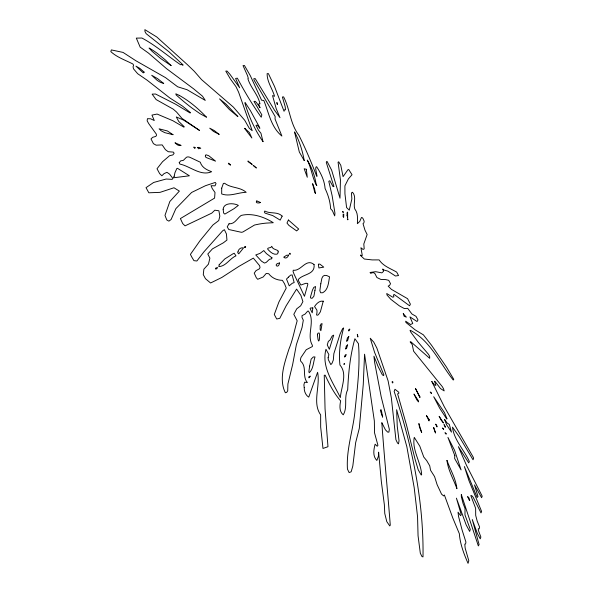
<?xml version="1.0" encoding="UTF-8"?>
<svg xmlns="http://www.w3.org/2000/svg" width="593" height="593" viewBox="0 0 593 593"><rect width="100%" height="100%" fill="white"/><g stroke="black" fill="none" stroke-linecap="round" stroke-linejoin="round"><path stroke-width="0.89" d="M328.114 357.727L328.344 359.699L330.85 364.628L332.028 363.272L333.31 360.055L333.852 353.665L340.078 334.029L342.598 328.655L343.636 327.951C340.33 339.952 338.61 352.694 339.937 365.029C347.809 373.916 341.138 387.281 340.345 397.599C333.118 382.426 321.287 367.023 325.965 349.284L328.885 354.584L328.114 357.727M343.273 215.378L343.028 216.475L343.658 217.357L343.777 214.206L343.102 214.162L343.273 215.378M304.239 387.592C303.987 391.024 305.714 395.405 308.753 397.125L317.596 372.308C320.494 385.976 312.037 402.795 320.65 414.863L320.672 427.049L322.977 448.441L327.981 446.707L325.053 408.881L324.252 375.302L325.127 375.124C329.404 384.19 333.963 393.315 340.664 400.92C339.663 405.479 339.159 411.594 343.236 414.826C347.898 407.191 343.644 397.666 347.691 389.653C348.476 372.5 350.181 355.311 354.888 338.751L358.461 343.718C360.336 366.889 357.053 389.964 354.792 412.973C352.657 431.734 346.201 449.991 347.454 469.122L349.144 472.591L351.16 471.791L352.813 466.039L355.652 442.675L359.306 428.302L363.264 384.449L364.562 354.199L374.346 420.948L374.539 432.86L377.934 445.343L377.2 446.247L375.124 444.187C373.731 449.383 372.463 456.195 376.859 460.45L378.534 455.884L378.616 452.162L381.336 481.56L384.368 504.828L384.761 513.456L386.792 521.64L389.757 525.924L390.268 525.131C387.644 490.982 384.242 456.855 381.818 422.646L385.428 429.821L387.659 432.089L388.882 432.141L389.356 429.362L381.195 396.813L374.598 362.219L373.938 356.208L378.089 366.496L382.292 374.754L383.463 375.591L383.908 375.028L374.576 352.294L370.247 338.262L373.768 342.139L376.874 348.084L388.096 380.832L391.365 397.977L395.924 439.717L397.458 442.956L398.496 443.86L399.037 440.703L397.243 426.271L396.635 409.711L406.85 446.722L414.196 487.661L417.546 516.555L418.058 535.738L420.318 553.239L421.971 556.545L423.002 556.901C423.869 500.892 411.861 444.587 394.16 391.454L394.982 389.29L398.592 392.092L398.933 393.092L397.621 393.885L406.583 425.351L415.011 459.019L418.221 469.812L421.245 475.067L421.653 474.459C420.845 462.066 411.801 449.879 414.262 437.367L419.777 446.136L423.765 457.033L426.73 460.672L429.732 465.816L430.54 470.219L434.58 476.602L437.123 484.681L441.563 494.162L443.616 495.911L444.387 494.999L452.793 517.993L459.345 533.715C460.086 543.914 463.934 553.995 468.04 563.35L468.804 560.756L465.149 548.08L464.808 544.144L465.579 544.003L465.913 542.061L462.036 529.816L458.515 516.333L458.033 512.159L460.598 515.673L461.25 514.754L456.41 498.15L466.18 524.916L469.671 531.432L470.271 529.401L464.971 514.88L465.038 508.505L463.081 503.487L461.347 496.689L461.317 494.547L478.336 545.916L479.092 544.544L472.273 519.535L477.417 533.641L480.256 538.822L480.864 537.013L478.336 530.275L478.299 528.659L479.166 528.874L479.596 527.081L477.157 521.002L475.697 515.428L475.638 508.349L470.82 495.533L471.731 495.629L473.125 497.179L480.99 512.915L481.62 511.485L468.93 480.582L464.371 466.558L477.157 497.475L478.002 496.593L474.504 484.918L481.612 497.727L482.191 496.171L466.513 465.379L458.374 446.662L468.722 462.881L469.337 461.517C464.178 449.894 454.06 440.236 452.466 427.093L459.338 436.826L473.021 459.775L473.607 458.352L473.251 457.225L444.298 406.768L431.741 381.388L434.402 384.953L435.885 385.383L434.476 381.18L435.18 381.655L440.51 388.585L444.172 390.891L443.512 388.786L442.326 386.695L413.595 351.175L412.254 344.644L410.141 341.879L410.786 341.746L429.703 358.32L429.651 356.393L428.502 354.347L418.273 342.317L410.652 331.91L410.052 330.323L410.578 330.427C430.777 341.271 439.628 362.96 453.245 380.039L453.778 379.35L446.47 367.089L431.467 345.185L423.38 334.837L415.248 329.93L405.946 322.488L405.649 321.198L410.578 324.527L412.758 323.489L409.941 316.892L417.057 321.525L417.991 319.916L416.012 316.336L411.942 314.001L407.68 308.33L404.307 308.538L399.378 305.869L390.78 299.28L386.999 294.995L386.74 293.528L392.722 297.204L393.856 296.841L393.53 295.136L394.048 294.38L409.585 305.78L410.393 304.157L407.576 298.687L391.365 289.332L388.163 286.108L389.542 285.433L390.528 283.713L388.719 280.333L385.724 279.592L380.906 279.451L376.918 277.531L374.843 273.44L373.13 272.521L370.625 273.329L370.069 272.476L375.688 271.698L381.848 272.869L383.552 271.372L382.796 269.014L383.323 269.837L387.97 271.157L395.42 276.004L398.555 275.552L396.665 272.098C390.453 268.481 383.182 266.116 379.149 259.904L372.211 259.912L364.317 259.022L360.5 255.42L360.611 255.02L361.708 255.753L362.271 255.405L360.915 247.726L363.027 249.453L364.198 248.89L363.805 244.005L367.126 234.524L364.94 230.069L363.02 223.628L363.865 222.864L364.176 221.196C363.427 220.129 363.116 217.334 361.471 217.498L359.788 221.352L357.386 223.687C357.49 218.632 358.179 213.184 354.77 208.944C352.991 203.436 356.793 197.002 352.538 192.251L351.449 192.925L351.857 198.974L349.27 210.167L346.579 207.55L344.933 193.726L344.904 185.846L348.365 178.938L352.049 174.72L348.699 169.516L347.95 169.694L343.065 176.64L340.797 165.306L338.692 161.815L338.062 162.193L340.441 180.005L339.997 198.181L331.628 170.132L327.114 161.489L326.639 161.57L326.291 162.46L333.941 186.58L333.029 186.625L329.849 180.754L328.789 181.295L332.117 195.623L334.941 213.146L334.689 215.911L332.414 210.663L330.612 208.721C330.227 201.576 328.114 194.889 325.083 188.478C324.467 180.487 320.88 173.238 316.618 166.677L315.913 167.159L315.698 168.931L317.047 176.329L316.647 176.099C311.34 162.297 305.565 148.517 298.879 135.271C290.147 123.907 289.984 109.223 283.602 96.859L282.401 97.015L285.181 106.681L285.507 109.801L284.492 109.757L284.054 111.291L274.477 86.363L268.399 73.606L267.139 73.658C266.917 81.619 272.417 88.772 274.544 96.274L272.535 95.592L276.212 108.667L279.985 117.659L274.433 110.113L255.183 78.572L253.826 78.699L254.123 80.218L275.167 116.532L275.033 118.978L281.897 136.071C271.016 127.191 268.799 112.774 263.833 100.513L261.572 100.18L250.394 75.837L244.442 65.504L243.034 65.608L247.54 75.704L248.304 78.395L247.881 78.699C250.454 87.49 258.17 94.702 259.979 103.871L259.26 103.575L258.667 104.309L260.06 107.674L256.487 102.633L255.153 101.321L253.989 101.425L261.854 114.842L261.224 117.221C252.351 104.739 244.59 91.656 237.348 78.15L235.606 78.446L239.646 87.771L229.921 74.266L227.015 71.019L225.785 71.13L230.425 79.032L236.021 86.734L238.631 92.256L252.218 130.705L249.238 128.207L244.724 120.275L233.442 107.177L201.516 79.588L194.252 71.271L187.462 64.719L156.752 36.966L144.87 29.65L144.981 31.562L146.145 33.668L169.175 51.947L183.141 64.985L182.829 65.282L181.406 64.437L180.569 64.741C167.73 56.038 155.833 45.394 141.927 38.034L136.316 38.115L140.17 47.151L148.502 53.103L166.544 68.655L193.696 88.898L202.502 96.185L205.297 100.417L187.091 89.728L177.655 86.793L165.58 77.668L135.93 60.775L123.047 52.414L111.373 49.916L110.809 51.606C116.851 57.284 125.419 60.175 132.81 63.948L133.603 65.134L133.062 66.816L133.462 68.788L137.658 73.695L147.272 80.3L169.806 97.949L182.614 106.184L190.479 112.648L190.16 113.004L175.58 104.198L155.536 94.02L152.127 94.131L156.107 99.557L173.289 109.186L176.595 112.084L181.918 118.348L199.485 130.393L183.66 120.12L176.299 116.954L178.73 121.446L184.253 126.776L183.919 127.154L172.808 120.705L157.078 114.056L151.956 115.109L154.262 120.542L150.637 118.793L147.442 118.689L147.168 120.853L148.747 123.67L156.344 134.151L156.441 135.612L155.677 136.434L152.646 137.324L151.007 138.94L153.424 143.662L156.152 145.181L162.193 144.907L165.417 149.658L168.227 151.712L173.356 152.104L174.149 153.276L172.837 154.943L169.62 155.677L162.564 161.696L157.012 168.746L159.65 173.623L161.867 175.787L164.016 173.645L166.974 172.318L169.598 174.142L172.889 178.441L172.155 179.368L166.136 179.027L153.631 182.474L146.026 187.662L148.843 192.799L160.036 192.354L173.971 187.766L179.368 191.094L169.835 201.516L164.98 215.378L166.774 219.929L168.901 221.152L171.088 219.514L175.884 208.625L191.628 192.451L205.534 185.676L215.303 182.436L216.045 183.541L215.014 185.846L211.049 185.705L212.257 188.552L215.007 192.495L214.592 198.106L180.391 218.58L182.711 223.561L185.038 225.866L211.768 213.124L214.829 210.204L218.913 210.782L219.825 216.186L218.765 220.544L212.931 224.969L200.041 240.669L190.405 254.404L191.947 257.325L193.955 260.668L196.883 260.987L203.977 251.773L222.716 230.736L224.384 229.699L226.444 233.99L226.949 240.061L223.376 242.804L212.405 248.904L207.795 254.041L209.892 258.133L208.462 264.144L203.873 269.178L203.273 274.618L205.474 278.703L210.582 282.994L221.782 277.487L238.972 266.339L253.337 258.125L259.593 265.671L260.023 267.517L259.393 268.814L255.991 270.66L254.234 273.165L256.287 277.672L257.696 279.303L263.159 276.99L266.198 273.469L268.725 273.721C271.861 278.043 277.131 280.281 282.387 280.333L284.492 283.684L286.249 288.057L278.866 302.096L274.292 314.498L276.716 319.012L279.792 318.33L286.16 305.795L296.582 289.102L300.888 295.344L302.912 301.615L300.673 305.81L296.752 308.79L293.802 314.32L297.182 320.835C294.38 330.227 292.705 340.13 288.91 349.188C284.64 362.746 278.525 379.179 285.359 392.751L286.671 392.41L287.716 390.854L287.901 384.012L292.645 364.539L296.381 344.637L302.045 327.529L303.305 320.235L302.015 317.47L302.007 315.646L305.106 314.082L307.663 311.155L308.397 311.051C315.639 321.436 306.21 334.897 312.363 345.296L312.378 346.534L306.225 349.729L300.999 357.446L300.384 359.617L300.747 361.241C307.293 366.852 301.867 376.355 307.396 382.574L304.58 382.196L303.89 384.872L304.239 387.592M223.131 209.233L223.613 213.028L224.829 214.11L233.916 208.751L238.349 205.4C233.827 202.888 223.717 202.547 223.131 209.233M174.172 176.217L173.408 177.789L189.397 175.795L177.463 168.293L176.825 168.531L174.957 172.689L174.172 176.217M317.381 334.66L318.085 339.678C319.212 344.748 320.279 334.185 319.049 332.94L317.878 333.266L317.381 334.66M347.083 215.533L347.654 217.527L347.602 212.064L347.046 212.813L347.083 215.533M433.527 427.798L435.536 433.031L433.839 427.538L433.527 427.798M468.218 497.646C468.589 499.714 471.005 502.753 468.93 497.846L467.595 496.593L468.218 497.646M238.008 251.847L237.741 252.774L238.749 253.848L243.501 247.948C241.025 247.14 238.178 249.319 238.008 251.847M318.367 264.448L318.893 267.947L323.741 267.139L320.027 264.241L318.708 264.004L318.367 264.448M421.667 432.519L419.503 427.234L418.873 423.535L421.667 432.519M323.252 301.192L320.376 311.822L318.359 314.772L317.122 315.276L316.543 314.868L316.914 313.015A21.615 7.39 62.2 0 0 316.996 311.273L316.877 310.065L314.542 306.559C316.395 303.69 319.501 300.429 323.252 301.192M454.831 455.713L454.631 458.471L461.087 469.893L454.549 450.235L447.93 437.412L454.831 455.713M221.708 188.144L221.678 193.948C229.699 196.95 238.03 192.429 246.184 192.332C240.106 186.788 230.974 188.278 224.614 183.267L223.368 183.452L221.708 188.144M418.384 401.795L416.835 399.875L413.966 394.034L418.562 401.046L418.384 401.795M446.877 418.569L446.825 419.118L439.635 408.095L433.705 396.739L444.483 412.617L446.877 418.569M306.329 169.287L307.278 177.27L304.187 168.753L306.329 169.287M444.09 424.699L445.284 427.383L445.402 426.649L444.09 424.699M444.58 419.459L446.566 424.684L451.481 432.119L449.286 424.403L447.292 423.18L444.58 419.459M312.845 307.886L312.229 312.822L310.102 308.619L310.376 308.026L312.845 307.886M435.759 424.232L436.967 426.96L437.1 426.219L435.759 424.232M320.22 325.727L320.161 329.545L320.88 330.694L322.081 323.652L321.109 323.874L320.22 325.727M429.184 419.636L429.028 420.948L426.463 415.56L429.184 419.636M314.053 264.5C315.35 274.848 303.179 273.781 298.301 279.473L298.346 280.496L300.859 285.04L305.78 283.306L307.648 283.395L307.819 284.425L304.461 296.3L293.95 273.907L293.068 271.505L293.268 270.23C301.192 271.446 305.958 257.888 314.053 264.5M320.806 283.795L319.849 290.681L320.65 292.786L322.711 292.734C328.344 289.829 328.522 282.342 329.538 276.812L326.58 275.478L324.423 275.382L322.918 276.353L321.91 278.199L320.806 283.795M392.143 381.959C392.759 384.827 393.53 380.595 392.143 381.959M314.913 290.622L313.912 296.159L312.311 298.138L310.991 298.272L310.369 297.36L312.429 290.162L313.823 287.36L315.572 286.523L314.913 290.622M309.65 366.103L308.886 371.544L309.212 372.782C313.512 368.868 313.237 362.175 315.002 356.942L313.312 356.949L311.125 359.173L309.65 366.103M446.974 460.413C448.1 470.249 453.615 479.396 456.906 488.706C455.832 478.61 450.332 469.812 446.974 460.413M419.94 396.932L419.866 397.488L415.419 388.378L419.94 396.932M279.57 262.988C278.413 269.578 272.558 263.907 279.57 262.988M219.173 264.767L218.824 266.613C226.089 266.25 229.721 258.511 235.97 255.842L234.205 253.241L232.841 253.893L224.754 258.963L219.173 264.767M276.924 102.648L277.354 104.338L276.924 102.648M205.534 155.24L205.311 156.359L206.016 157.456L215.548 161.14L208.78 155.751L206.253 154.84L205.534 155.24M348.795 336.646L347.713 340.36L346.66 341.323L347.402 337.869L348.795 336.646M278.147 251.899L277.828 253.359L276.975 254.182C273.128 254.938 269.83 251.64 267.547 248.941C268.08 247.096 270.942 248.511 271.735 246.303C272.506 249.586 277.05 249.52 278.095 250.876L278.147 251.899M347.631 344.941L346.601 348.284L345.615 349.092L346.327 345.971L347.631 344.941M315.476 193.377L314.801 192.555L312.607 183.674L314.535 188.789L315.476 193.377M347.32 218.921C347.735 221.278 348.788 218.32 347.32 218.921M357.49 335.675C358.721 340.345 356.771 330.938 357.49 335.675M263.018 141.66C255.168 130.564 248.823 116.532 244.827 102.819L245.168 102.567L250.416 110.654L259 126.331L259.867 128.296L257.362 125.13L255.976 125.338L258.452 130.141L260.935 133.232L263.018 141.66M342.68 211.679C343.088 214.029 344.155 211.108 342.68 211.679M333.666 335.245L329.352 349.292L327.262 344.889L328.329 341.398L330.042 340.004L332.199 335.964L333.666 335.245M382.655 417.027L380.81 411.831A12.223 4.025 64.4 0 0 380.358 410.208C381.633 407.087 381.929 415.923 382.655 417.027M346.067 354.784L345.408 356.504L344.518 357.03L345.111 355.155L346.067 354.784M349.774 329.174C349.195 332.784 347.113 329.797 349.774 329.174M289.406 253.381C289.94 256.243 291.282 252.455 289.406 253.381M403.284 313.601L404.13 316.277L406.39 317.151L404.908 315.543A17.027 4.685 62.9 0 1 403.759 314.201L403.284 313.601M230.558 164.95C228.261 165.01 227.075 160.896 230.558 164.95M304.224 160.577L299.324 152.016L294.536 131.928C299.339 140.719 302.489 150.674 304.224 160.577M316.744 185.513C312.667 179.279 311.303 167.76 307.263 160.066C311.666 167.219 314.987 176.091 316.136 184.512L316.744 185.513M288.554 255.116C288.035 257.043 285.945 259.015 283.995 257.473L283.817 257.073L286.641 255.249L288.554 255.116M271.987 257.881L271.512 258.896C268.318 258.489 267.45 262.877 264.441 263.04L261.528 261.194L255.768 254.953L260.068 253.367L263.803 250.557L265.264 252.329A10.948 3.832 61.1 0 0 268.177 254.908L271.987 257.881M288.42 220.01L286.982 223.057L288.91 225.392L296.633 230.907L298.709 229.039L288.42 220.01M310.132 376.184C309.183 379.616 307.389 376.54 310.132 376.184M282.164 216.119L280.192 220.129L272.854 215.652L265.064 213.124L264.33 211.931L264.804 211.041C270.26 214.095 277.42 211.286 282.164 216.119M179.219 162.652L179.924 164.098C190.39 166.24 200.731 176.544 211.627 171.711C206.787 169.887 201.946 167.619 200.264 162.215L189.753 157.241A19.361 7.086 59.1 0 0 186.328 157.382L183.333 160.369L180.665 160.866L179.219 162.652M256.821 200.931C254.664 203.229 259.208 203.377 260.497 202.487L256.821 200.931M229.024 223.806L227.223 226.83L228.802 229.521L241.418 232.308L242.819 232.019L254.553 225.014L259.141 224.072A932.93 289.592 73.4 0 1 266.309 223.101L273.284 222.716C264.085 216.808 252.003 212.776 241.151 215.437C237.118 218.276 234.769 224.302 229.024 223.806M193.904 147.168L194.697 148.48L195.438 147.561L193.904 147.168M197.647 147.435L198.485 148.791L200.79 148.243L199.1 147.375L197.647 147.435M344.622 363.835C343.088 365.814 344.251 362.36 344.622 363.835M217.327 267.821C215.444 271.008 214.192 267.354 217.327 267.821M288.45 277.146L286.508 279.036L289.228 285.841L292.275 283.261L294.172 282.587L292.141 274.922L290.563 275.152L288.45 277.146M439.191 416.368L441.303 420.348L443.505 422.987L439.191 416.368M144.151 72.138L143.269 72.895L135.96 66.134L139.866 68.388L144.151 72.138M245.383 247.081C243.708 248.504 244.049 245.939 245.695 246.844L245.383 247.081M253.211 165.365L256.258 167.915L253.211 165.365M248.059 161.118L248.104 161.563A63.199 19.91 59.1 0 0 249.757 162.838L252.21 164.417L248.059 161.118M180.917 145.344L178.893 145.418A10.711 3.892 58.3 0 1 176.87 144.462L175.002 142.78L180.917 145.344M173 134.693L164.802 132.662L161.155 130.771L159.08 128.822L167.426 130.971L173 134.693M163.683 83.428L160.918 82.523A27.552 9.444 57.2 0 1 156.722 79.944L151.712 75.281L157.56 78.632L163.683 83.428M219.091 134.322L213.562 131.468L209.729 128.177L214.236 130.549L219.091 134.322M179.205 95.354L175.847 93.798L176.121 94.895L179.976 98.312A182.792 55.46 56.7 0 0 192.384 108.341L200.16 113.76L206.52 117.221C198.433 108.793 189.486 101.01 179.205 95.354M171.081 65.608L160.725 58.566L151.949 51.191L149.051 48.04A93.316 33.29 58.2 0 1 156.967 53.118L165.447 60.049L171.081 65.608M446.025 433.868L444.972 432.742L445.491 433.157A27.486 7.768 64.5 0 0 446.232 434.002L446.025 433.868M443.453 429.162L442.4 428.027L442.919 428.457A27.448 7.768 64.5 0 0 443.66 429.302L443.453 429.162M245.079 128.674L244.509 128.296L251.862 137.984L249.364 132.558L245.079 128.674M237.815 116.547L229.313 109.46L219.558 98.875L226.052 104.175L237.815 116.547M431.274 393.189L430.221 392.032L430.74 392.477A26.93 7.553 63.9 0 0 431.482 393.337L431.274 393.189"/></g></svg>
